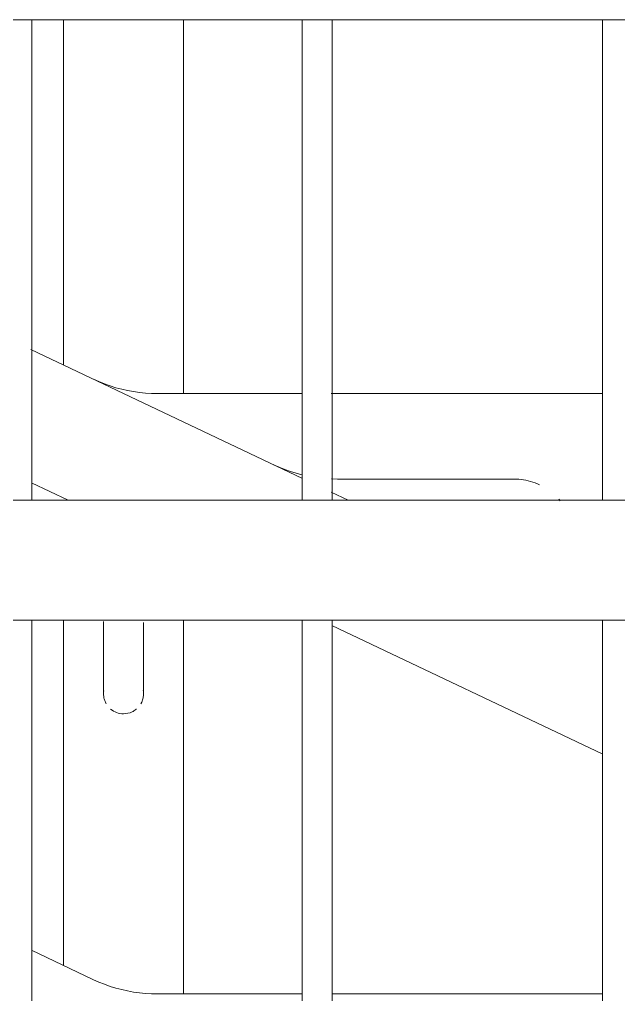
# Model space of a CAD drawing. Header units: millimetres. Extents: x -515342 to 330399, y -224905 to 507333.
# Drawn here: x 203058.3 to 203257.8, y -51265.9 to -50941.1 of the extents above; entities that cross this region are included whole.
import ezdxf

# ---------------------------------------------------------------- set-up
doc = ezdxf.new("R2010")
doc.units = ezdxf.units.MM
doc.layers.get('0').update_dxf_attribs({"lineweight": 0})
doc.layers.add('Ограждение', color=7, linetype='Continuous', lineweight=0)
doc.layers.add('Стены штриховка поверхности', color=7, linetype='Continuous', lineweight=0)

# ---------------------------------------------------------------- blocks, each defined once
blk = doc.blocks.new('Ограждение - АР_Ограждение_Балясина_10-10240708-Фасад Д-А_')
at = {"layer": 'Ограждение'}
for p, q in [((7649.5, 28), (7649.5, 188.02)), ((7649.5, -672), (7649.5, -11.98))]:
    blk.add_line(p, q, dxfattribs=at)
blk = doc.blocks.new('Ограждение - АР_Ограждение_Балясина_10-V27-Фасад Д-А_')
at = {"layer": 'Ограждение'}
for p, q in [((7549.5, 28), (7549.5, 188.05)), ((7559.5, 188.05), (7559.5, 28)), ((7549.5, -672), (7549.5, -11.95)), ((7559.5, -11.95), (7559.5, -672))]:
    blk.add_line(p, q, dxfattribs=at)
blk = doc.blocks.new('Ограждение - АР_Ограждение_Балясина_10-V28-Фасад Д-А_')
at = {"layer": 'Ограждение'}
for p, q in [((7459.5, 188.08), (7459.5, 28)), ((7459.5, -11.92), (7459.5, -672))]:
    blk.add_line(p, q, dxfattribs=at)
blk = doc.blocks.new('Ограждение - Ограждение-9706166-Фасад Д-А_')
for name in ['Ограждение - АР_Ограждение_Балясина_10-V28-Фасад Д-А_', 'Ограждение - АР_Ограждение_Балясина_10-V27-Фасад Д-А_', 'Ограждение - АР_Ограждение_Балясина_10-10240708-Фасад Д-А_']:
    blk.add_blockref(name, (0, 0))
blk = doc.blocks.new('Тип перил - Перила_Внутренний_-9706296-Фасад Д-А_')
at = {"layer": 'Ограждение'}
for p, q in [((7549.63, 35.18), (7459.15, 78.15)), ((7459.37, 33.76), (7471.51, 28)), ((7564.74, 28), (7559.15, 30.65)), ((7559.37, -13.74), (7649.63, -56.61))]:
    blk.add_line(p, q, dxfattribs=at)
blk = doc.blocks.new('Ограждение - АР_Ограждение_Балясина_D40 доп поручень 700_900-10240712-Фасад Д-А_')
at = {"layer": 'Ограждение'}
for p, q in [((7470, 188.08), (7470, 73)), ((7510, 63.48), (7510, 188.07)), ((7470, -11.92), (7470, -127)), ((7510, -136.52), (7510, -11.93))]:
    blk.add_line(p, q, dxfattribs=at)
at = {"layer": 'Ограждение', "flags": 128}
for points in [[(7483.33, -12.46), (7483.33, -13.63), (7483.33, -14.79), (7483.33, -15.94), (7483.33, -17.07), (7483.33, -18.18), (7483.33, -19.28), (7483.33, -20.35), (7483.33, -21.41), (7483.33, -22.44), (7483.33, -23.44), (7483.33, -24.42), (7483.33, -25.36), (7483.33, -26.28), (7483.33, -27.17), (7483.33, -28.02), (7483.33, -28.84), (7483.33, -29.62), (7483.33, -30.37), (7483.33, -31.08), (7483.33, -31.74), (7483.33, -32.37), (7483.33, -32.96), (7483.33, -33.5), (7483.33, -34), (7483.33, -34.46), (7483.33, -34.87), (7483.33, -35.24), (7483.33, -35.56), (7483.33, -35.84), (7483.33, -36.06), (7483.33, -36.24), (7483.33, -36.38), (7483.33, -36.46), (7483.33, -36.5)], [(7496.67, -36.5), (7496.67, -36.48), (7496.67, -36.4), (7496.67, -36.28), (7496.67, -36.12), (7496.67, -35.9), (7496.67, -35.64), (7496.67, -35.33), (7496.67, -34.98), (7496.67, -34.58), (7496.67, -34.13), (7496.67, -33.64), (7496.67, -33.11), (7496.67, -32.53), (7496.67, -31.92), (7496.67, -31.26), (7496.67, -30.56), (7496.67, -29.83), (7496.67, -29.05), (7496.67, -28.25), (7496.67, -27.4), (7496.67, -26.52), (7496.67, -25.61), (7496.67, -24.67), (7496.67, -23.71), (7496.67, -22.71), (7496.67, -21.69), (7496.67, -20.64), (7496.67, -19.57), (7496.67, -18.48), (7496.67, -17.37), (7496.67, -16.24), (7496.67, -15.1), (7496.67, -13.95), (7496.67, -12.78)]]:
    blk.add_lwpolyline(points, dxfattribs=at)
at = {"layer": 'Ограждение'}
for points, knots in [([(7484.23, -39.84), (7484.04, -39.51), (7483.71, -38.8), (7483.44, -37.81), (7483.34, -36.95), (7483.33, -36.2), (7483.38, -35.71), (7483.41, -35.48)], [0.3333333, 0.3333333, 0.3333333, 0.3333333, 0.3888889, 0.4444444, 0.4791667, 0.5138889, 0.5486111, 0.5486111, 0.5486111, 0.5486111]), ([(7496.56, -35.33), (7496.61, -35.57), (7496.66, -36.05), (7496.67, -36.8), (7496.6, -37.53), (7496.4, -38.46), (7496.09, -39.25), (7495.81, -39.76), (7495.77, -39.85)], [0.4444444, 0.4444444, 0.4444444, 0.4444444, 0.4791667, 0.5138889, 0.5486111, 0.5833333, 0.6527778, 0.6666667, 0.6666667, 0.6666667, 0.6666667]), ([(7494.29, -41.6), (7494.22, -41.66), (7493.77, -42.03), (7492.42, -42.85), (7491.01, -43.15), (7490, -43.17)], [0.7777778, 0.7777778, 0.7777778, 0.7777778, 0.7916667, 0.8611111, 1, 1, 1, 1])]:
    blk.add_open_spline(points, degree=3, knots=knots, dxfattribs=at)
blk.add_open_spline([(7490, -43.17), (7489.19, -43.16), (7487.67, -42.89), (7486.3, -42.1), (7485.71, -41.6)], degree=3, dxfattribs=at)
blk = doc.blocks.new('Ограждение - Ограждение-9707695-Фасад Д-А_')
blk.add_blockref('Ограждение - АР_Ограждение_Балясина_D40 доп поручень 700_900-10240712-Фасад Д-А_', (0, 0))
blk = doc.blocks.new('Тип перил - Перила_Внутренний_-9707709-Фасад Д-А_')
at = {"layer": 'Ограждение'}
for p, q in [((7549.63, 63.5), (7501.27, 63.5)), ((7649.63, 63.5), (7559.18, 63.5)), ((7734.5, 63.5), (7659.22, 63.5)), ((7790, 63.5), (7788.78, 63.5)), ((7790, -149.49), (7790, -151.28))]:
    blk.add_line(p, q, dxfattribs=at)
at = {"layer": 'Ограждение', "flags": 128}
for points in [[(7501.27, 63.5), (7499.27, 63.54), (7497.28, 63.66), (7495.29, 63.86), (7493.31, 64.14), (7491.34, 64.5), (7489.39, 64.93), (7487.45, 65.45), (7485.54, 66.04), (7483.66, 66.71), (7481.8, 67.45), (7479.97, 68.26)], [(7800, 63.06), (7797.39, 63.27), (7792.59, 63.47), (7790, 63.5)], [(7790, 23.5), (7793.2, 23.44), (7796.39, 23.24), (7799.58, 22.92)]]:
    blk.add_lwpolyline(points, dxfattribs=at)
blk = doc.blocks.new('Тип перил - Перила_Внутренний_-9707720-Фасад Д-А_')
at = {"layer": 'Ограждение'}
for p, q in [((7479.82, -131.66), (7459.37, -121.95)), ((7549.63, -136.5), (7501.27, -136.5)), ((7649.63, -136.5), (7559.37, -136.5))]:
    blk.add_line(p, q, dxfattribs=at)
at = {"layer": 'Ограждение', "flags": 128}
blk.add_lwpolyline([(7501.27, -136.5), (7499.27, -136.46), (7497.28, -136.34), (7495.29, -136.14), (7493.31, -135.86), (7491.34, -135.5), (7489.39, -135.07), (7487.45, -134.55), (7485.54, -133.96), (7483.66, -133.29), (7481.8, -132.55), (7479.97, -131.74), (7479.82, -131.66)], dxfattribs=at)
blk = doc.blocks.new('Тип перил - Перила_Внутренний_-9708056-Фасад Д-А_')
at = {"layer": 'Ограждение'}
for p, q in [((7561.27, 35), (7559.27, 35.04)), ((7570, 35), (7561.27, 35)), ((7634.89, 28.35), (7635.41, 27.74))]:
    blk.add_line(p, q, dxfattribs=at)
at = {"layer": 'Ограждение', "flags": 128}
for points in [[(7549.39, 36.43), (7547.45, 36.95), (7545.54, 37.54), (7543.66, 38.21), (7541.8, 38.95), (7539.97, 39.76)], [(7570, 35), (7572, 35), (7574, 35), (7575.99, 35), (7577.97, 35), (7579.93, 35), (7581.89, 35), (7583.82, 35), (7585.73, 35), (7587.61, 35), (7589.47, 35), (7591.3, 35), (7593.09, 35), (7594.84, 35), (7596.56, 35), (7598.23, 35), (7599.86, 35), (7601.44, 35), (7602.97, 35), (7604.45, 35), (7605.87, 35), (7607.23, 35), (7608.54, 35)], [(7620, 35), (7619.96, 35), (7619.84, 35), (7619.64, 35), (7619.36, 35), (7619, 35), (7618.57, 35), (7618.05, 35), (7617.46, 35), (7616.79, 35), (7616.05, 35), (7615.24, 35), (7614.35, 35), (7613.39, 35), (7612.36, 35), (7611.27, 35), (7610.1, 35), (7608.88, 35), (7607.59, 35), (7606.24, 35), (7604.84, 35), (7603.37, 35), (7601.86, 35), (7600.29, 35), (7598.68, 35), (7597.02, 35), (7595.31, 35), (7593.57, 35), (7591.78, 35), (7589.97, 35), (7588.12, 35), (7586.24, 35), (7584.34, 35), (7582.41, 35), (7580.46, 35), (7578.5, 35), (7576.52, 35), (7574.53, 35), (7572.54, 35), (7570.54, 35), (7570, 35)], [(7609.78, 35), (7610.96, 35), (7612.07, 35), (7613.12, 35), (7614.1, 35), (7615.01, 35), (7615.84, 35), (7616.6, 35), (7617.29, 35), (7617.9, 35), (7618.44, 35), (7618.89, 35), (7619.27, 35), (7619.57, 35), (7619.79, 35), (7619.94, 35), (7620, 35), (7620, 35)], [(7620, 35), (7620.8, 34.98), (7621.6, 34.94), (7622.39, 34.86), (7623.19, 34.74), (7623.97, 34.6), (7624.75, 34.43), (7625.53, 34.22), (7626.29, 33.98), (7627.05, 33.72), (7627.79, 33.42), (7628.52, 33.1)]]:
    blk.add_lwpolyline(points, dxfattribs=at)
blk = doc.blocks.new('Тип верхнего поручня - Верхний поручень_Внутренний_-9972950-Фасад Д-А_')
at = {"layer": 'Ограждение'}
blk.add_line((6848.97, 188), (7719, 188), dxfattribs=at)
blk = doc.blocks.new('Тип перил - Перила_Внутренний_-9972971-Фасад Д-А_')
at = {"layer": 'Ограждение'}
for p, q in [((7719, 28), (6849, 28)), ((6849, -12), (7719, -12))]:
    blk.add_line(p, q, dxfattribs=at)
blk = doc.blocks.new('Тип перил - Перила_Внутренний_-10129604-Фасад Д-А_')
at = {"layer": 'Ограждение'}
blk.add_line((7634.89, 28.35), (7635.41, 27.74), dxfattribs=at)
at = {"layer": 'Ограждение', "flags": 128}
for points in [[(7570, 35), (7572, 35), (7574, 35), (7575.99, 35), (7577.97, 35), (7579.93, 35)], [(7580.44, 35), (7578.5, 35), (7576.52, 35), (7574.53, 35), (7572.54, 35), (7570.54, 35)], [(7580.44, 35), (7581.89, 35), (7583.82, 35), (7585.73, 35), (7587.61, 35), (7589.47, 35), (7591.3, 35), (7593.09, 35), (7594.84, 35), (7596.56, 35), (7598.23, 35), (7599.86, 35), (7601.44, 35), (7602.97, 35), (7604.45, 35), (7605.87, 35), (7607.23, 35), (7608.54, 35)], [(7608.88, 35), (7607.59, 35), (7606.24, 35), (7604.84, 35), (7603.37, 35), (7601.86, 35), (7600.29, 35), (7598.68, 35), (7597.02, 35), (7595.31, 35), (7593.57, 35), (7591.78, 35), (7589.97, 35), (7588.12, 35), (7586.24, 35), (7584.34, 35), (7582.41, 35), (7580.46, 35)], [(7609.78, 35), (7610.96, 35), (7612.07, 35), (7613.12, 35), (7614.1, 35), (7615.01, 35), (7615.84, 35), (7616.6, 35), (7617.29, 35), (7617.9, 35), (7618.44, 35), (7618.89, 35), (7619.27, 35), (7619.57, 35), (7619.79, 35), (7619.94, 35), (7620, 35), (7620, 35)], [(7620, 35), (7619.96, 35), (7619.84, 35), (7619.64, 35), (7619.36, 35), (7619, 35), (7618.57, 35), (7618.05, 35), (7617.46, 35), (7616.79, 35), (7616.05, 35), (7615.24, 35), (7614.35, 35), (7613.39, 35), (7612.36, 35), (7611.27, 35)], [(7620, 35), (7620.8, 34.98), (7621.6, 34.94), (7622.39, 34.86), (7623.19, 34.74), (7623.97, 34.6), (7624.75, 34.43), (7625.53, 34.22), (7626.29, 33.98), (7627.05, 33.72), (7627.79, 33.42), (7628.52, 33.1)]]:
    blk.add_lwpolyline(points, dxfattribs=at)
blk = doc.blocks.new('СД_Люблино_Фасады_rvt-1-Фасад Д-А_')
at = {"layer": 'Стены штриховка поверхности', "true_color": 0xcacaca}
h = blk.add_hatch(dxfattribs=at)
h.set_pattern_fill('FP_9', color=9, style=0, pattern_type=2)
h.set_pattern_definition([(0, (7850, -3300), (0, 600), []), (90, (7850, -3300), (-600, 4e-14), [])])
h.paths.add_polyline_path([(7783.53, -672), (7800, -672), (7800, -521.67), (7795.67, -520.77), (7783.53, -518.41), (7777.61, -515.81), (7774.5, -512.7), (7774.5, -672)])
h.paths.add_polyline_path([(7320, -672), (7319.33, -99.71), (7304.87, -92.85), (7304.87, -672), (7319.33, -672)])
h.paths.add_polyline_path([(6950, -672), (7134.5, -672), (7134.5, -649.78), (6950, -562.14), (6950, -652)])
h.paths.add_polyline_path([(7295.13, -672), (7295.13, -88.22), (7259.37, -71.24), (7259.45, -672), (7261.3, -672)])
h.paths.add_polyline_path([(7734.5, -672), (7734.5, -176.5), (7659.37, -176.5), (7659.37, -672), (7667.48, -672)])
h.paths.add_polyline_path([(7649.63, -672), (7649.63, -176.5), (7559.37, -176.5), (7559.37, -672), (7586.78, -672)])
h.paths.add_polyline_path([(7244.87, -672), (7249.63, -672), (7249.63, -66.61), (7244.87, -64.35), (7244.87, -586.38)])
h.paths.add_polyline_path([(7380, -672), (7380, -128.53), (7369, -123.31), (7369, -672)])
h.paths.add_polyline_path([(7420, -672), (7435.13, -672), (7434.47, -154.41), (7420, -147.53), (7420, -586.38)])
h.paths.add_polyline_path([(7449.63, -672), (7449.63, -161.61), (7444.87, -159.35), (7444.87, -672)])
h.paths.add_polyline_path([(7459.37, -672), (7470, -672), (7469.02, -169.94), (7459.37, -167.8), (7459.37, -586.38)])
h.paths.add_polyline_path([(7235.13, -672), (7235.13, -59.72), (7204.87, -45.35), (7204.87, -661.07), (7227.89, -672)])
h.paths.add_polyline_path([(7549.63, -672), (7549.63, -176.5), (7510, -176.5), (7510, -672)])
h.paths.add_polyline_path([(7181.28, -672), (7174.5, -668.78), (7174.5, -672)])
h.paths.add_polyline_path([(7195.13, -656.43), (7195.13, -40.72), (7174.5, -30.92), (7174.5, -646.64)])
h.paths.add_polyline_path([(7134.5, -627.64), (7134.5, -12), (7104.87, -12), (7104.87, -613.57), (7116.24, -618.97)])
h.paths.add_polyline_path([(7095.13, -608.93), (7095.13, -12), (7059.37, -12), (7059.37, -591.95), (7087.23, -605.18)])
h.paths.add_polyline_path([(7049.63, -587.32), (7049.63, -12), (7044.87, -12), (7044.87, -585.07), (7047.64, -586.38)])
h.paths.add_polyline_path([(7035.13, -580.43), (7035.13, -12), (7004.87, -12), (7004.87, -566.07), (7029.21, -577.62)])
h.paths.add_polyline_path([(6995.13, -561.43), (6995.13, -12), (6959.37, -12), (6959.37, -544.45), (6971.18, -550.06)])
h.paths.add_polyline_path([(6689, -550), (6689, -438.17), (6650, -419.64), (6650, -550)])
h.paths.add_polyline_path([(6924.44, -550), (6830.72, -505.48), (6820, -517.2), (6820, -550), (6913.16, -550)])
h.paths.add_polyline_path([(6778.19, -550), (6780, -550), (6780, -521.67), (6769, -521.67), (6769, -550)])
h.paths.add_polyline_path([(6949.63, -539.82), (6949.63, -12), (6944.87, -12), (6944.87, -537.57)])
h.paths.add_polyline_path([(6935.13, -532.93), (6935.13, -12), (6904.87, -12), (6904.87, -518.57), (6913.16, -522.5)])
h.paths.add_polyline_path([(6895.13, -513.93), (6895.13, -12), (6859.37, -12), (6859.37, -496.95), (6894.35, -513.57)])
h.paths.add_polyline_path([(7775.67, -488.33), (7774.71, -489.3), (7775.45, -489.3)])
h.paths.add_polyline_path([(7795.67, -508.33), (7800, -507.37), (7800, -469.67), (7795.67, -468.77), (7783.53, -466.41), (7777.61, -463.81), (7775.67, -461.87), (7776.65, -490.71), (7781.52, -502.48), (7794.27, -507.76)])
h.paths.add_polyline_path([(6780, -508.33), (6780, -481.39), (6769, -476.17), (6769, -508.33)])
h.paths.add_polyline_path([(6849.63, -492.32), (6848.48, -435.83), (6847.23, -432), (6848.7, -437.74), (6848.48, -443.96), (6846.95, -448.47), (6844.87, -451.88), (6844.87, -490.07)])
h.paths.add_polyline_path([(6822.33, -479.36), (6822.33, -461.87), (6820, -465.2), (6820.39, -478.43)])
h.paths.add_polyline_path([(7795.67, -456.33), (7800, -455.37), (7800, -412.07), (7795.67, -411.17), (7789, -411.17), (7788.32, -434.62), (7783.72, -426.43), (7780.14, -423.38), (7784.43, -427.54), (7787.71, -433.35), (7788.7, -437.74), (7788.48, -443.96), (7786.95, -448.47), (7786.32, -452.46), (7794.27, -455.76)])
h.paths.add_polyline_path([(6773.86, -456.33), (6780, -456.33), (6780, -412.07), (6769, -412.07), (6769.57, -454.3)])
h.paths.add_polyline_path([(6689, -416.03), (6689, -12), (6659.37, -12), (6659.37, -401.95), (6681.06, -412.25)])
h.paths.add_polyline_path([(7795.67, -398.73), (7800, -397.77), (7800, -354.47), (7795.67, -353.57), (7789, -353.57), (7790.02, -396.4), (7794.27, -398.16)])
h.paths.add_polyline_path([(6780, -398.73), (6780, -354.47), (6769, -354.47), (6769, -398.73)])
h.paths.add_polyline_path([(6594.02, -368), (6595.13, -367.94), (6595.13, -12), (6590, -12), (6590, -368)])
h.paths.add_polyline_path([(6609, -368), (6609, -12), (6604.87, -12), (6604.87, -368)])
h.paths.add_polyline_path([(7795.67, -341.13), (7800, -340.17), (7800, -296.87), (7795.67, -295.97), (7789, -295.35), (7790.02, -338.8), (7794.27, -340.56)])
h.paths.add_polyline_path([(6780, -341.13), (6780, -296.87), (6769, -296.87), (6769, -341.13)])
h.paths.add_polyline_path([(7795.67, -283.53), (7800, -282.57), (7800, -246.67), (7789, -246.67), (7790.02, -281.2), (7794.27, -282.96)])
h.paths.add_polyline_path([(6780, -283.53), (6780, -246.67), (6775.67, -245.77), (6775.67, -244.71), (6769, -246.68), (6769, -283.53)])
h.paths.add_polyline_path([(7795.67, -225.93), (7800, -224.97), (7800, -194.67), (7789, -194.67), (7790.02, -223.6), (7794.27, -225.36)])
h.paths.add_polyline_path([(6780, -225.93), (6780, -194.67), (6775.67, -193.77), (6775.67, -192.71), (6769, -194.68), (6769, -225.93), (6775.67, -225.93)])
h.paths.add_polyline_path([(6775.67, -182.23), (6775.67, -181.67), (6769.15, -182.12)])
h.paths.add_polyline_path([(7789.65, -181.33), (7795.67, -180.77), (7789, -180.15), (7789, -181.33)])
h.paths.add_polyline_path([(6780, -168.33), (6780, -137.07), (6775.67, -136.17), (6775.67, -135.11), (6769, -137.08), (6769, -168.33), (6775.67, -168.33)])
h.paths.add_polyline_path([(7667.48, -136.5), (7734.5, -136.37), (7734.5, -96.92), (7659.37, -61.24), (7659.37, -136.5)])
h.paths.add_polyline_path([(7549.63, -136.5), (7549.63, -12), (7510, -12), (7510, -136.5)])
h.paths.add_polyline_path([(7585.79, -136.5), (7649.63, -136.5), (7649.63, -56.61), (7559.37, -13.74), (7559.37, -136.5)])
h.paths.add_polyline_path([(7470, -127), (7470, -12), (7459.37, -12), (7459.37, -121.95), (7469.02, -126.53)])
h.paths.add_polyline_path([(6775.67, -124.63), (6775.67, -124.07), (6769.15, -124.52)])
h.paths.add_polyline_path([(7449.63, -117.32), (7449.63, -12), (7444.87, -12), (7444.87, -115.07)])
h.paths.add_polyline_path([(6775.67, -110.73), (6780, -110.73), (6780, -79.47), (6775.67, -78.57), (6775.67, -77.51), (6769, -79.48), (6769, -110.73)])
h.paths.add_polyline_path([(7435.13, -110.43), (7435.13, -12), (7420, -12), (7420, -103.25)])
h.paths.add_polyline_path([(7380, -84.25), (7380, -12), (7369, -12), (7369, -79.03), (7377.35, -82.99)])
h.paths.add_polyline_path([(7800, -83.75), (7800, -79.47), (7790.98, -79.47)])
h.paths.add_polyline_path([(6629, -73.67), (6633.29, -71.75), (6626.71, -73.26)])
h.paths.add_polyline_path([(6775.67, -67.03), (6775.67, -66.13), (6780, -66.13), (6779, -21.87), (6775.67, -20.97), (6775.67, -19.91), (6769, -21.88), (6769.1, -66.92), (6773.73, -67)])
h.paths.add_polyline_path([(6622.42, -65.34), (6622.42, -61.82), (6622.42, -64.82)])
h.paths.add_polyline_path([(7795.67, -60.33), (7800, -60.33), (7800, -21.87), (7789, -21.87), (7790.02, -58), (7794.27, -59.76)])
h.paths.add_polyline_path([(7320, -55.75), (7319.33, -12), (7304.87, -12), (7304.87, -48.57), (7319.33, -55.43)])
h.paths.add_polyline_path([(7734.5, -52.64), (7733.51, -11.95), (7659.37, -12), (7659.37, -16.95), (7734.04, -52.42)])
h.paths.add_polyline_path([(7295.13, -43.93), (7295.13, -12), (7259.37, -12), (7259.37, -26.95)])
h.paths.add_polyline_path([(7490, -43.17), (7494.29, -41.24), (7485.71, -41.6), (7487.71, -42.76)])
h.paths.add_polyline_path([(7249.63, -22.32), (7249.63, -12), (7244.87, -12), (7244.87, -20.07)])
h.paths.add_polyline_path([(7235.13, -15.43), (7235.13, -12), (7227.89, -12)])
h.paths.add_polyline_path([(7789, -8.53), (7800, -8.53), (7800, 22.08), (7789, 23.5), (7789, -3.88)])
h.paths.add_polyline_path([(7800, 22.73), (7800, 22.76), (7794.77, 23.49)])
h.paths.add_polyline_path([(6689, 28), (6689.68, 133), (6695.13, 133), (6694.86, 188), (6659.37, 188), (6659.37, 28), (6681.06, 28)])
h.paths.add_polyline_path([(7295.13, 28), (7295.13, 111.78), (7259.37, 128.76), (7259.37, 28)])
h.paths.add_polyline_path([(7304.87, 28), (7320, 28), (7319.33, 100.29), (7304.87, 107.15), (7304.87, 47.68)])
h.paths.add_polyline_path([(7204.87, 28), (7235.13, 28), (7235.13, 140.28), (7204.87, 154.65), (7204.87, 93.21)])
h.paths.add_polyline_path([(7249.63, 28), (7249.63, 133.39), (7244.87, 135.65), (7244.87, 28), (7246.63, 28)])
h.paths.add_polyline_path([(6649.63, 28), (6649, 188), (6644.87, 188), (6644.87, 133), (6649, 133), (6649, 28)])
h.paths.add_polyline_path([(7465.17, 28), (7470, 28.72), (7459.37, 32.82), (7459.37, 28), (7463.81, 28)])
h.paths.add_polyline_path([(6623.23, 181.33), (6624.71, 182.19), (6623.23, 181.34)])
h.paths.add_polyline_path([(6609, 28), (6609.68, 133), (6622.33, 133), (6622.33, 188), (6604.87, 188), (6604.87, 28)])
h.paths.add_polyline_path([(6595.13, 28), (6595.13, 188), (6590, 188), (6590, 28)])
h.paths.add_polyline_path([(7049.63, 28), (7049.63, 28.39), (7044.87, 30.65), (7044.87, 28)])
h.paths.add_polyline_path([(7035.13, 28), (7035.13, 35.28), (7004.87, 49.65), (7004.87, 28)])
h.paths.add_polyline_path([(6895.13, 28), (6895.13, 101.78), (6859.37, 118.76), (6859.37, 28), (6871.63, 28)])
h.paths.add_polyline_path([(7369, 28), (7380, 28), (7380, 71.47), (7369, 76.69), (7369, 44.67)])
h.paths.add_polyline_path([(7195.13, 28), (7195.13, 159.28), (7174.5, 169.08), (7174.5, 28)])
h.paths.add_polyline_path([(7420, 28), (7435.13, 28), (7434.47, 45.59), (7420, 52.47), (7420, 44.67)])
h.paths.add_polyline_path([(6904.87, 28), (6935.13, 28), (6935.13, 82.78), (6904.87, 97.15), (6904.87, 34.7)])
h.paths.add_polyline_path([(6780, 28), (6779, 35.73), (6775.67, 36.63), (6775.67, 37.69), (6769, 35.72), (6769, 28), (6779, 28)])
h.paths.add_polyline_path([(6995.13, 28), (6995.13, 54.28), (6959.37, 71.26), (6959.37, 28), (6971.18, 28)])
h.paths.add_polyline_path([(6944.87, 28), (6949.63, 28), (6949.63, 75.89), (6944.87, 78.15), (6944.87, 42.75)])
h.paths.add_polyline_path([(7449.63, 28), (7449.63, 38.39), (7444.87, 40.65), (7444.87, 28)])
h.paths.add_polyline_path([(7341.94, 28.43), (7341.95, 28.49), (7341.94, 28.49)])
h.paths.add_polyline_path([(7134.5, 32.36), (7134.5, 188), (7104.87, 188), (7104.87, 46.43)])
h.paths.add_polyline_path([(6775.67, 48.17), (6775.67, 49.07), (6780, 49.07), (6780, 93.33), (6775.67, 94.23), (6775.67, 95.29), (6770.77, 93.43), (6767.29, 92.79), (6762.33, 88.23), (6760, 84.89), (6760.59, 82.6), (6769, 82.6), (6769.1, 48.28)])
h.paths.add_polyline_path([(7095.13, 51.07), (7095.13, 188), (7059.37, 188), (7059.37, 68.05), (7087.23, 54.82)])
h.paths.add_polyline_path([(7800, 62.34), (7800, 93.33), (7789, 93.21), (7790, 63.5), (7796.02, 62.8)])
h.paths.add_polyline_path([(7539.82, 63.5), (7549.63, 63.5), (7549.63, 188), (7510, 188), (7510, 63.5), (7539.53, 63.5)])
h.paths.add_polyline_path([(7609.45, 63.5), (7649.63, 63.5), (7649.63, 188), (7559.37, 188), (7559.37, 63.5)])
h.paths.add_polyline_path([(7659.37, 63.5), (7734.5, 63.5), (7733.51, 188.05), (7659.37, 186.67), (7659.37, 88.44)])
h.paths.add_polyline_path([(7049.63, 72.68), (7049.63, 188), (7044.87, 188), (7044.87, 74.93)])
h.paths.add_polyline_path([(7470, 73), (7470, 188), (7459.37, 188), (7459.37, 78.05), (7469.02, 73.47)])
h.paths.add_polyline_path([(7035.13, 79.57), (7035.13, 188), (7004.87, 188), (7004.87, 93.93), (7006.4, 93.21)])
h.paths.add_polyline_path([(7449.63, 82.68), (7449.63, 188), (7444.87, 188), (7444.87, 84.93)])
h.paths.add_polyline_path([(7435.13, 89.57), (7435.13, 188), (7420, 188), (7420, 96.75), (7432.5, 90.81)])
h.paths.add_polyline_path([(6995.13, 98.57), (6995.13, 188), (6959.37, 188), (6959.37, 115.55), (6971.18, 109.94)])
h.paths.add_polyline_path([(6760, 102.57), (6768.09, 105.59), (6769.1, 105.88), (6780, 106.67), (6780, 150.93), (6775.67, 151.83), (6775.67, 152.89), (6770.77, 151.03), (6767.74, 150.92), (6761.98, 145.5), (6760, 142.49), (6760, 104.12)])
h.paths.add_polyline_path([(7789, 106.67), (7800, 106.67), (7800, 150), (7789, 150), (7789, 141.75)])
h.paths.add_polyline_path([(7380, 115.75), (7380, 188), (7360, 188), (7360, 133), (7369, 133), (7369, 120.97), (7377.35, 117.01)])
h.paths.add_polyline_path([(6949.63, 120.18), (6949.63, 188), (6944.87, 188), (6944.87, 122.43)])
h.paths.add_polyline_path([(6935.13, 127.07), (6935.13, 188), (6904.87, 188), (6904.87, 141.43)])
h.paths.add_polyline_path([(6719, 133), (6720, 133), (6719, 185.44), (6715.67, 187.03), (6715.67, 133)])
h.paths.add_polyline_path([(7320, 144.25), (7319.33, 188), (7304.87, 188), (7304.87, 151.43), (7319.33, 144.57)])
h.paths.add_polyline_path([(6895.13, 146.07), (6895.13, 188), (6859.37, 188), (6859.37, 163.05)])
h.paths.add_polyline_path([(7295.13, 156.07), (7295.13, 188), (7259.37, 188), (7259.37, 173.05), (7284.81, 160.97)])
h.paths.add_polyline_path([(6760, 160.17), (6765.24, 163.48), (6760, 165.97), (6760, 161.72)])
h.paths.add_polyline_path([(7249.63, 177.68), (7249.63, 188), (7244.87, 188), (7244.87, 179.93)])
h.paths.add_polyline_path([(6634.77, 181.33), (6635.13, 181.33), (6635.13, 183.96)])
h.paths.add_polyline_path([(6714.77, 181.33), (6715.44, 182.12), (6714.5, 182.88)])
h.paths.add_polyline_path([(7235.13, 184.57), (7235.13, 188), (7227.89, 188), (7232.29, 185.91)])
at = {"layer": 'Ограждение', "lineweight": 9}
for name in ['Ограждение - Ограждение-9706166-Фасад Д-А_', 'Ограждение - Ограждение-9707695-Фасад Д-А_', 'Тип перил - Перила_Внутренний_-9706296-Фасад Д-А_', 'Тип перил - Перила_Внутренний_-9707720-Фасад Д-А_', 'Тип верхнего поручня - Верхний поручень_Внутренний_-9972950-Фасад Д-А_', 'Тип перил - Перила_Внутренний_-9707709-Фасад Д-А_', 'Тип перил - Перила_Внутренний_-9708056-Фасад Д-А_', 'Тип перил - Перила_Внутренний_-10129604-Фасад Д-А_', 'Тип перил - Перила_Внутренний_-9972971-Фасад Д-А_']:
    blk.add_blockref(name, (0, 0), dxfattribs=at)

msp = doc.modelspace()

# ---------------------------------------------------------------- block references
msp.add_blockref('СД_Люблино_Фасады_rvt-1-Фасад Д-А_', (195602.9839, -51129.182))

doc.saveas('drawing.dxf')
